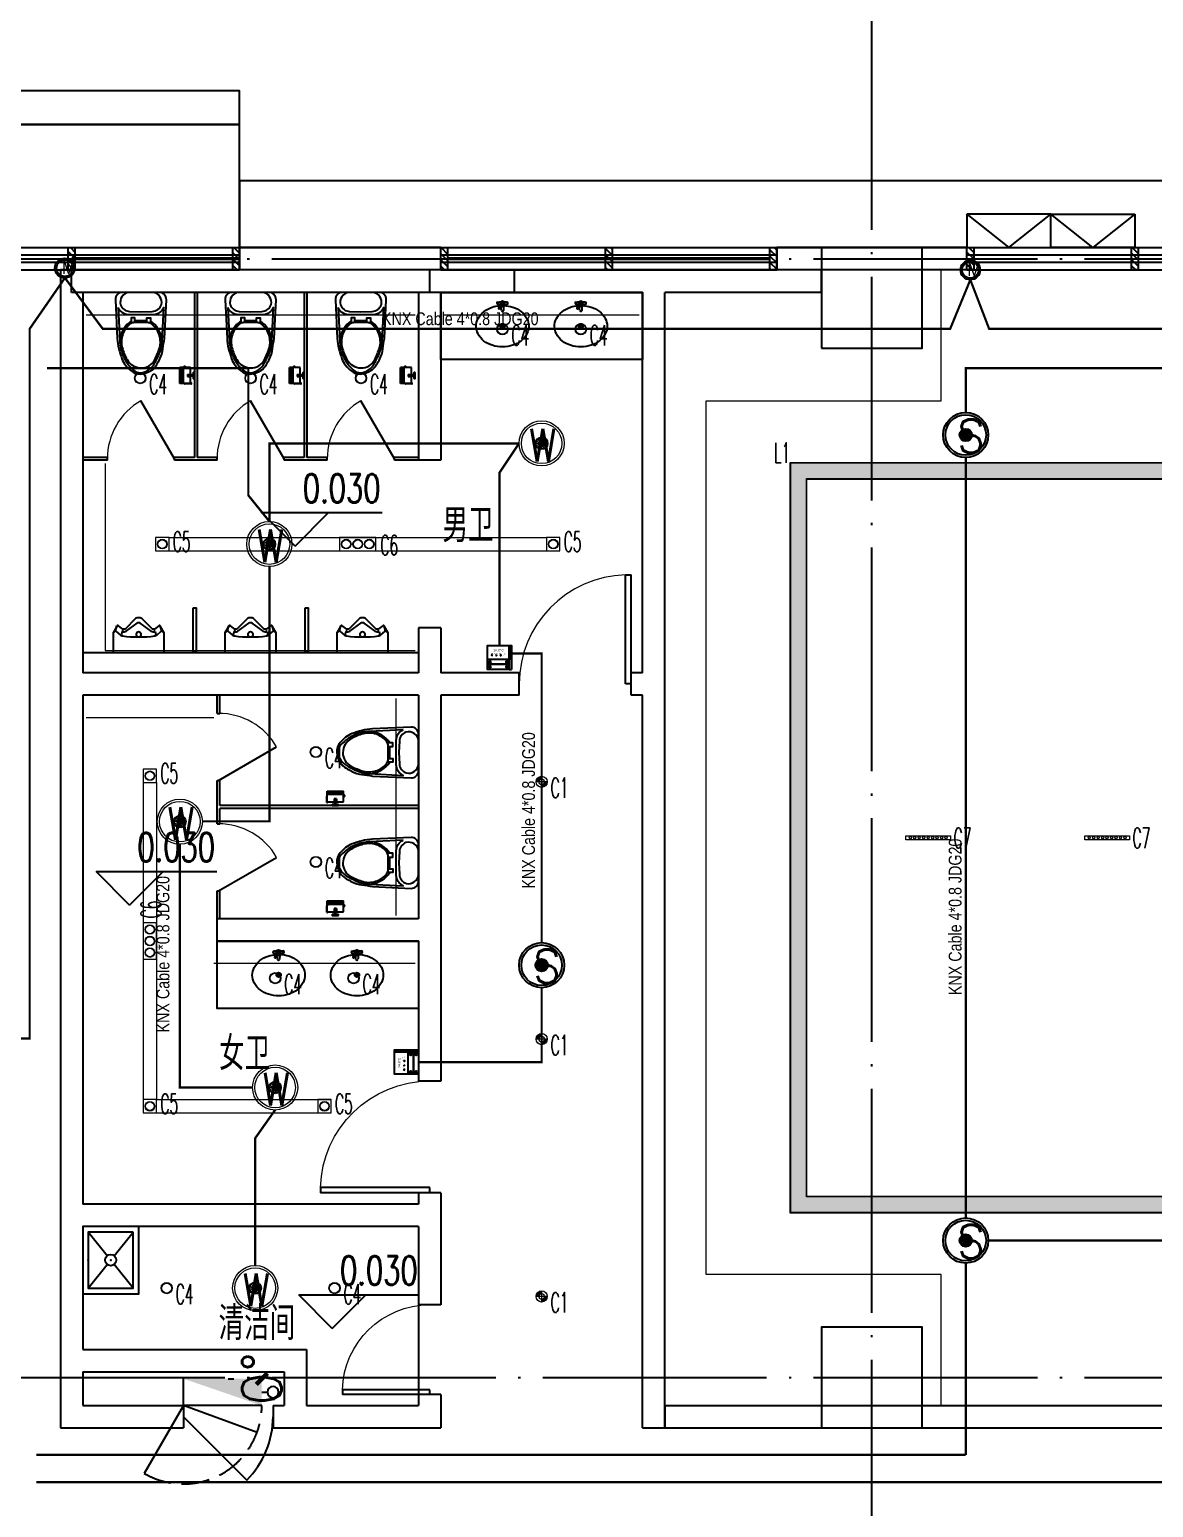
# Model space of a CAD drawing. Extents: x -621157 to 1764546, y -106808 to 741893.
# Drawn here: x 382399 to 392440, y 28839 to 42049 of the extents above; entities that cross this region are included whole.
import ezdxf
from ezdxf.enums import TextEntityAlignment as Align

# ---------------------------------------------------------------- set-up
doc = ezdxf.new("R2010")
doc.units = 0
doc.header["$LTSCALE"] = 1000
doc.header["$MEASUREMENT"] = 0
for name, pattern in [('XREF-A-101-平面图_t3$0$__DASH', [0.35, 0.25, -0.1]), ('XREF-A-101-平面图_t3$0$DASH', [0.35, 0.25, -0.1]), ('XREF-A-101-平面图_t3$0$DOTE', [2.42, 2, -0.2, 0.02, -0.2])]:
    doc.linetypes.add(name, pattern=pattern)
for name, color, linetype in [('0-底图', 7, 'Continuous'), ('abb-light', 7, 'Continuous'), ('KNX line', 3, 'Continuous'), ('L_ELEM', 40, 'Continuous'), ('push-button(abb)', 1, 'Continuous'), ('WIRE-照明', 4, 'Continuous'), ('XREF-A-101-平面图_t3$0$A-COLUMN', 8, 'Continuous'), ('XREF-A-101-平面图_t3$0$A-DIM_ELEV', 8, 'Continuous'), ('XREF-A-101-平面图_t3$0$A-DOTE', 8, 'Continuous'), ('XREF-A-101-平面图_t3$0$A-GROUND', 8, 'Continuous'), ('XREF-A-101-平面图_t3$0$A-LVTRY', 8, 'Continuous'), ('XREF-A-101-平面图_t3$0$A-ROOM-CH', 8, 'Continuous'), ('XREF-A-101-平面图_t3$0$A-WALL', 8, 'Continuous'), ('XREF-A-101-平面图_t3$0$A-WALL-FILL', 8, 'Continuous'), ('XREF-A-101-平面图_t3$0$A-WINDOW', 8, 'Continuous'), ('XREF-A-101-平面图_t3$0$A-开启符号', 8, 'Continuous'), ('XREF-A-101-平面图_t3$0$A-背衬铝板', 8, 'Continuous'), ('XREF-A-101-平面图_t3$0$GROUND', 8, 'Continuous'), ('XREF-A-101-平面图_t3$0$I-FURNITURE', 8, 'Continuous'), ('XREF-A-101-平面图_t3$0$I-SURFACE', 8, 'Continuous'), ('XREF-A-101-平面图_t3$0$I-WALL-GYPSUM', 8, 'Continuous'), ('XREF-A-101-平面图_t3$0$LVTRY', 8, 'Continuous'), ('XREF-A-101-平面图_t3$0$P-EQUIPMENT', 8, 'Continuous'), ('XREF-A-101-平面图_t3$0$wipess', 8, 'Continuous'), ('XREF-A-101-平面图_t3$0$水-尺寸', 8, 'Continuous'), ('控制系统', 6, 'Continuous')]:
    doc.layers.add(name, color=color, linetype=linetype)
doc.layers.add('KNX微波占空', color=4, linetype='Continuous', lineweight=0)
doc.layers.add('LIGHT-INF', color=6, linetype='Continuous', lineweight=0)
doc.styles.add('_TEL_DIM', font='SIMPLEX', dxfattribs={"width": 0.8, "height": 3.5, "bigfont": 'HZTXT'})
doc.styles.add('arch_dim', font='arial.ttf', dxfattribs={"width": 0.8})
doc.styles.add('INF DIM', font='SIMPLEX.SHX', dxfattribs={"width": 0.7, "bigfont": 'hztxt.shx'})
doc.styles.add('SC-25', font='simfang.ttf', dxfattribs={"height": 90})
doc.styles.get("Standard").update_dxf_attribs({"font": 'romans.shx', "bigfont": 'HZDXC.SHX'})
doc.styles.add('XREF-A-101-平面图_t3$0$-HZDXCROMANS', font='ROMANS.shx', dxfattribs={"bigfont": 'HZDXC.shx'})
doc.styles.add('XREF-A-101-平面图_t3$0$A-STANDARD', font='SIMPLEX', dxfattribs={"bigfont": 'GBCBIG'})
doc.linetypes.add('LED', pattern='A,6,-3.5,["LED",Standard,S=2.54,R=0,X=-2.54,Y=-1.27],-4.8', length=14.3)
doc.dimstyles.get("Standard").update_dxf_attribs({"dimscale": 100, "dimtxt": 3.5, "dimasz": 1, "dimexe": 2.5, "dimexo": 3, "dimgap": 1.5, "dimtad": 1, "dimdec": 0, "dimzin": 0, "dimdsep": 46, "dimtxsty": 'Standard', "dimblk": 'ARCHTICK', "dimcen": 0.09, "dimadec": 0, "dimazin": 0, "dimtfac": 1, "dimtdec": 0, "dimtix": 1, "dimtmove": 2, "dimatfit": 3, "dimfxl": 0, "dimtolj": 1, "dimtzin": 0, "dimarcsym": 0})

# ---------------------------------------------------------------- blocks, each defined once
blk = doc.blocks.new('XREF-A-101-平面图_t3$0$轴网')
at = {"layer": 'XREF-A-101-平面图_t3$0$A-DOTE', "linetype": 'XREF-A-101-平面图_t3$0$DOTE'}
for p, q in [((19000, -3300), (19000, 43300)), ((-3300, 40000), (69800, 40000)), ((-3300, 30000), (69800, 30000))]:
    blk.add_line(p, q, dxfattribs=at)
blk = doc.blocks.new('XREF-A-101-平面图_t3$0$G$C869EB286')
at = {"layer": 'XREF-A-101-平面图_t3$0$A-WINDOW'}
h = blk.add_hatch(dxfattribs=at)
h.set_pattern_fill('ANSI31', color=256, scale=25)
h.set_pattern_definition([(45, (-143.957, -89940), (-28.0633, 28.0633), [])])
h.paths.add_polyline_path([(0, 60), (200, 60), (200, 0), (0, 0)])
blk.add_lwpolyline([(0, 60), (200, 60), (200, 0), (0, 0)], close=True, dxfattribs=at)
blk = doc.blocks.new('XREF-A-101-平面图_t3$0$柱网1F')
at = {"layer": 'XREF-A-101-平面图_t3$0$A-COLUMN'}
for points in [[(18550, -800), (19450, -800), (19450, 100), (18550, 100)], [(18550, -10450), (19450, -10450), (19450, -9550), (18550, -9550)]]:
    blk.add_lwpolyline(points, close=True, dxfattribs=at)
blk = doc.blocks.new('XREF-A-101-平面图_t3$0$ROOM')
at = {"layer": 'XREF-A-101-平面图_t3$0$A-ROOM-CH', "style": 'XREF-A-101-平面图_t3$0$-HZDXCROMANS', "width": 0.6}
for tag, p in [('中文房间名称', (0, -1000)), ('英文房间名称', (0, -1500))]:
    blk.add_attdef(tag, text='', height=300, dxfattribs=at).set_placement(p, align=Align.CENTER)
blk = doc.blocks.new('_ArchTick')
at = {"color": 0, "linetype": 'ByBlock', "const_width": 0.4}
blk.add_lwpolyline([(-0.5, -0.5), (0.5, 0.5)], dxfattribs=at)
blk = doc.blocks.new('*D25423')
at = {"layer": 'Defpoints', "color": 0}
blk.add_point((0, 0), dxfattribs=at)
blk.add_point((0, 0), dxfattribs=at)
blk.add_point((0, 0), dxfattribs=at)
blk.add_point((0, 0), dxfattribs=at)
at = {"layer": 'XREF-A-101-平面图_t3$0$水-尺寸', "color": 0, "linetype": 'ByBlock', "lineweight": -2}
blk.add_line((0, 300), (0, 250), dxfattribs=at)
blk.add_line((0, 300), (0, 250), dxfattribs=at)
blk.add_arc((0, 0), 0, 180, 180, dxfattribs=at)
at = {"layer": 'XREF-A-101-平面图_t3$0$水-尺寸', "color": 0, "linetype": 'ByBlock', "lineweight": -2, "xscale": 100, "yscale": 100, "zscale": 100}
for rotation in [90, 90.00000000000001]:
    blk.add_blockref('_ArchTick', (0, 0), dxfattribs=dict(at, rotation=rotation))
at = {"layer": 'XREF-A-101-平面图_t3$0$水-尺寸', "color": 0, "insert": (0, 0), "char_height": 350, "attachment_point": 5}
blk.add_mtext('\\A1;0%%d', dxfattribs=at)
blk = doc.blocks.new('XREF-A-101-平面图_t3$0$URN--02')
blk.add_wipeout([(-457, 0), (0, 0), (0, -178), (-36, -240), (-36, -240), (-36, -241), (-37, -241), (-37, -241), (-37, -241), (-37, -241), (-38, -242), (-38, -242), (-39, -242), (-40, -243), (-41, -243), (-41, -243), (-42, -243), (-43, -243), (-44, -242), (-45, -242), (-45, -242), (-46, -241), (-47, -240), (-48, -239), (-52, -236), (-58, -231), (-64, -226), (-70, -221), (-76, -217), (-79, -214), (-83, -211), (-88, -209), (-84, -211), (-90, -209), (-95, -208), (-100, -208), (-104, -210), (-108, -211), (-112, -214), (-116, -219), (-120, -223), (-181, -285), (-198, -303), (-203, -306), (-211, -309), (-218, -311), (-222, -311), (-235, -311), (-244, -310), (-250, -308), (-257, -304), (-262, -300), (-271, -290), (-282, -279), (-294, -267), (-304, -257), (-314, -246), (-330, -230), (-339, -221), (-345, -215), (-352, -210), (-356, -209), (-361, -208), (-368, -209), (-378, -214), (-395, -228), (-412, -241), (-413, -242), (-415, -243), (-417, -243), (-420, -242), (-421, -240), (-457, -178)]).dxf.layer = 'XREF-A-101-平面图_t3$0$wipess'
at = {"color": 0, "linetype": 'Continuous'}
blk.add_lwpolyline([(-222, -311, 0.202919), (-195, -300), (-113, -216, -0.389432), (-79, -214), (-45, -241, 0.462615), (-36, -240), (0, -178), (0, 0), (-457, 0), (-457, -178), (-421, -240, 0.462594), (-412, -241), (-378, -214, -0.372868), (-345, -215), (-262, -300, 0.202811), (-235, -311)], format="xyb", close=True, dxfattribs=at)
at = {"color": 35}
for points in [[(-457, -178), (-439, -192, 0.359145), (-431, -192)], [(-85, -149, 0.063072), (-372, -149)], [(-237, -140, 5.328794), (-220, -140)], [(-67, -157, 0.147155), (-87, -149)], [(0, -178), (-18, -192, -0.359152), (-26, -192), (-67, -157)]]:
    blk.add_lwpolyline(points, format="xyb", dxfattribs=at)
at = {"color": 39}
for points in [[(-435, -194), (-422, -238)], [(-376, -188), (-383, -165)], [(-341, -193), (-243, -262)], [(-116, -193), (-214, -262)], [(-81, -188), (-74, -165)], [(-22, -194), (-35, -238)]]:
    blk.add_lwpolyline(points, dxfattribs=at)
at = {"color": 35}
blk.add_lwpolyline([(-390, -157), (-431, -192)], dxfattribs=at)
at = {"color": 39}
for points in [[(-370, -149, 0.147155), (-390, -157)], [(-372, -149, 0.460813), (-383, -165)], [(-341, -193, 0.216515), (-377, -186)], [(-376, -188, 0.333711), (-364, -197)], [(-243, -262, 0.319648), (-214, -262)], [(-80, -186, 0.216515), (-116, -193)], [(-93, -197, 0.33371), (-81, -188)], [(-74, -165, 0.460816), (-85, -149)]]:
    blk.add_lwpolyline(points, format="xyb", dxfattribs=at)
blk = doc.blocks.new('XREF-A-101-平面图_t3$0$G$C91BF6FAA(2)')
at = {"layer": 'XREF-A-101-平面图_t3$0$LVTRY'}
for points in [[(-962, 400), (-937, 400), (-937, 0), (-962, 0)], [(38, 400), (63, 400), (63, 0), (38, 0)]]:
    blk.add_lwpolyline(points, close=True, dxfattribs=at)
at = {"layer": 'XREF-A-101-平面图_t3$0$LVTRY', "rotation": 179.9999999999999}
for p in [(-1679, 0), (-679, 0), (321, 0)]:
    blk.add_blockref('XREF-A-101-平面图_t3$0$URN--02', p, dxfattribs=at)
blk = doc.blocks.new('XREF-A-101-平面图_t3$0$SANITARYWARELIB$SYSLIB$00000026')
at = {"color": 0}
for p, q in [((-250, -50, 0), (-39, -219, 0)), ((39, -219, 0), (250, -50, 0)), ((-250, -450, 0), (-39, -281, 0)), ((39, -281, 0), (250, -450, 0))]:
    blk.add_line(p, q, dxfattribs=at)
at = {"color": 0, "elevation": 0}
for points in [[(300, -500), (300, 0), (-300, 0), (-300, -500)], [(250, -450), (250, -50), (-250, -50), (-250, -450)]]:
    blk.add_lwpolyline(points, close=True, dxfattribs=at)
at = {"color": 0}
blk.add_circle((0, -250, 0), 50, dxfattribs=at)
for p in [(0, -50, 0), (0, -250, 0)]:
    blk.add_point(p, dxfattribs=at)
blk = doc.blocks.new('XREF-A-101-平面图_t3$0$$lvtry$00000194')
at = {"color": 0}
for p, q in [((-17, -27), (-17, -17)), ((17, -27), (17, -17))]:
    blk.add_line(p, q, dxfattribs=at)
blk.add_lwpolyline([(14, -39, -0.067374), (92, -53, -0.088152), (166, -93, -0.105269), (218, -155, -0.121685), (235, -224, -0.121685), (218, -292, -0.105269), (166, -355, -0.088152), (92, -394, -0.078966), (0, -409, -0.078966), (-92, -394, -0.088152), (-166, -355, -0.105269), (-218, -292, -0.121685), (-235, -224, -0.121685), (-218, -155, -0.105269), (-166, -93, -0.088152), (-92, -53, -0.059935), (-23, -40, -0.059935)], format="xyb", dxfattribs=at)
for centre, radius in [((0, -27), 16.7), ((0, -221), 20), ((0, -221), 15)]:
    blk.add_circle(centre, radius, dxfattribs=at)
for centre, radius, start, end in [((0, -17), 16.7, 0, 180), ((-40, -17), 10.1, 106.6096, 258.1648), ((-64, 250), 259, 274.7069, 282.3732), ((-75, -197), 173, 71.36, 79.1873), ((-29, -63), 6.77, 155.344, 308.3224), ((-171, 35), 166, 324.8411, 338.1337), ((-171, 35), 170, 324.8411, 331.3523), ((-29, -63), 3.37, 155.344, 308.3224), ((100, -178), 170, 132.3141, 138.8253), ((100, -178), 166, 125.5327, 138.8253), ((-12, -42), 10.6, 201.8924, 261.774), ((-381, -99), 372, 2.3982, 6.7627), ((0, -80), 9.9, 201.7837, 338.2163), ((64, 250), 259, 257.6268, 265.2931), ((381, -99), 372, 170.1008, 177.6018), ((75, -197), 173, 100.8127, 110.4191), ((40, -17), 10.1, 281.8352, 73.3904)]:
    blk.add_arc(centre, radius, start, end, dxfattribs=at)
for p in [(0, -27), (0, -221)]:
    blk.add_point(p, dxfattribs=at)
blk = doc.blocks.new('XREF-A-101-平面图_t3$0$马桶A')
blk.add_wipeout([(227, 298), (227, 304), (226, 310), (225, 316), (223, 322), (221, 328), (219, 333), (215, 338), (212, 343), (207, 347), (203, 351), (198, 355), (193, 358), (187, 361), (181, 363), (175, 364), (169, 365), (163, 365), (-163, 365), (-169, 365), (-175, 364), (-181, 363), (-187, 361), (-193, 358), (-198, 355), (-203, 351), (-207, 347), (-212, 343), (-215, 338), (-219, 333), (-221, 328), (-224, 322), (-225, 316), (-226, 310), (-227, 304), (-227, 298), (-211, -47), (-208, -78), (-203, -108), (-197, -139), (-170, -228), (-164, -243), (-156, -259), (-148, -273), (-137, -287), (-115, -312), (-90, -335), (-82, -342), (-73, -348), (-63, -353), (-53, -357), (-43, -361), (-32, -363), (-22, -365), (-11, -365), (0, -365), (16, -363), (31, -360), (47, -356), (62, -350), (76, -343), (90, -335), (102, -327), (114, -317), (124, -306), (133, -294), (141, -281), (169, -230), (179, -209), (187, -186), (193, -163), (196, -140), (211, -47)]).dxf.layer = 'XREF-A-101-平面图_t3$0$wipess'
at = {"color": 35, "linetype": 'ByBlock'}
blk.add_line((53, 109), (-53, 109), dxfattribs=at)
at = {"color": 0, "linetype": 'Continuous'}
blk.add_lwpolyline([(227, 298, 0.431726), (163, 365), (-163, 365, 0.431435), (-227, 298), (-211, -47, 0.05293), (-197, -139, 0.015625), (-170, -228, 0.092508), (-137, -287, 0.041886), (-90, -335, 0.199313), (0, -365, 0.124065), (90, -335, 0.122705), (141, -281, 0.00916), (169, -230, 0.093585), (196, -140, -0.024039), (211, -47)], format="xyb", close=True, dxfattribs=at)
at = {"color": 35}
for points in [[(-101, 194), (0, 190), (101, 194, 0.31346), (183, 257, 0.214355), (170, 326, 0.233297), (103, 365), (-107, 365, 0.214741), (-170, 326, 0.214469), (-182, 253, 0.149897), (-150, 211, 0.149897), (-101, 194)], [(-204, 229), (-189, -72, 0.039846), (-181, -133, 0.096207), (-126, -263, 0.060028), (-69, -329, 0.204422), (0, -353, 0.133941), (69, -329, 0.129163), (125, -263, -0.000598), (157, -200, 0.056687), (181, -133, 0.051135), (189, -72), (204, 229, -0.272391), (111, 165), (-111, 165, -0.270676), (-204, 229)], [(107, 73, 0.09365), (83, 89, 0.098915), (54, 95), (-55, 95, 0.096282), (-83, 89, 0.096282), (-108, 73, 0.05557), (-140, 34, 0.05557), (-163, -11, 0.092989), (-174, -76, 0.063501), (-167, -129, 0.057856), (-124, -235, 0.268831), (0, -311, 0.294074), (124, -235, 0.034416), (167, -129, 0.087024), (174, -76, 0.134611), (140, 34, 0.061058), (107, 73)]]:
    blk.add_lwpolyline(points, format="xyb", close=True, dxfattribs=at)
at = {"color": 35, "linetype": 'ByBlock'}
for points in [[(-53, 95), (-53, 136), (-87, 136), (-87, 88)], [(53, 95), (53, 136), (86, 136), (86, 88)]]:
    blk.add_lwpolyline(points, dxfattribs=at)
for centre, start, end in [((52, -92), 124.5259, 171.7782), ((-52, -92), 8.2064, 55.4741)]:
    blk.add_arc(centre, 244, start, end, dxfattribs=at)
blk = doc.blocks.new('XREF-A-101-平面图_t3$0$A-VEGA-2-LAY-1-01（B栋办公楼）$0$$TCHSYS$APDOOR2D')
blk.add_line((0.5, 0), (0, 0.866))
at = {"lineweight": 13}
blk.add_arc((0.5, 0), 1, 120, 180, dxfattribs=at)
blk = doc.blocks.new('XREF-A-101-平面图_t3$0$A$C12754C8C')
at = {"layer": 'XREF-A-101-平面图_t3$0$I-FURNITURE'}
for p, q in [((0, 39), (0, 44)), ((10, 49), (5, 49)), ((6, 39), (6, 40)), ((9, 43), (10, 43)), ((10, 96), (10, 0)), ((72, 96), (10, 96)), ((72, 68), (72, 96)), ((72, 93), (77, 93)), ((72, 87), (77, 87)), ((72, 68), (92, 68)), ((77, 120), (77, 80)), ((77, 80), (87, 80)), ((87, 120), (87, 80)), ((87, 93), (92, 93)), ((87, 87), (92, 87)), ((92, 68), (92, 96)), ((155, 96), (92, 96)), ((151, 101), (151, 96)), ((155, 96), (155, 0)), ((157, 101), (157, 44)), ((155, 0), (10, 0))]:
    blk.add_line(p, q, dxfattribs=at)
at = {"layer": 'XREF-A-101-平面图_t3$0$I-FURNITURE', "color": 8}
for p, q in [((10, 30), (155, 30)), ((10, 21), (155, 21)), ((10, 14), (155, 14)), ((10, 8), (155, 8)), ((10, 4), (155, 4)), ((110, 122), (55, 122))]:
    blk.add_line(p, q, dxfattribs=at)
at = {"layer": 'XREF-A-101-平面图_t3$0$I-FURNITURE'}
blk.add_lwpolyline([(55, 130), (55, 122, 0.414214), (57, 120), (108, 120, 0.414214), (110, 122), (110, 130)], format="xyb", close=True, dxfattribs=at)
for centre, radius, start, end in [((5, 44), 5, 90, 180), ((3, 39), 3, 180, 0), ((9, 40), 3, 90, 180), ((154, 101), 3, 0, 180), ((154, 44), 3, 286.1013, 360)]:
    blk.add_arc(centre, radius, start, end, dxfattribs=at)
blk = doc.blocks.new('XREF-A-101-平面图_t3$0$G$C392A9A82')
at = {"layer": 'XREF-A-101-平面图_t3$0$LVTRY'}
for p, q in [((13048, -400), (13048, -1875)), ((13073, -400), (13073, -1875)), ((14028, -400), (14028, -1875)), ((14053, -400), (14053, -1875)), ((12270, -1875), (12050, -1875)), ((12270, -1900), (12050, -1900)), ((13048, -1875), (12870, -1875)), ((13050, -1900), (12870, -1900)), ((13250, -1900), (13050, -1900)), ((13250, -1875), (13073, -1875)), ((14028, -1875), (13850, -1875)), ((14050, -1900), (13850, -1900)), ((14235, -1900), (14050, -1900)), ((14235, -1875), (14053, -1875)), ((15050, -1875), (14835, -1875)), ((15050, -1900), (14835, -1900)), ((13250, -4163), (13250, -4000)), ((13275, -4163), (13275, -4000)), ((13250, -5013), (13250, -4763)), ((13275, -4988), (13275, -4763)), ((13250, -5150), (13250, -5000)), ((15050, -4988), (13275, -4988)), ((15050, -5013), (13275, -5013)), ((13275, -5150), (13275, -5013)), ((13250, -6000), (13250, -5750)), ((13275, -6000), (13275, -5750))]:
    blk.add_line(p, q, dxfattribs=at)
for points in [[(15250, -400), (17050, -400), (17050, -1000), (15250, -1000)], [(13250, -6200), (15050, -6200), (15050, -6800), (13250, -6800)]]:
    blk.add_lwpolyline(points, close=True, dxfattribs=at)
for points in [[(12270, -1900), (12270, -1875)], [(12870, -1900), (12870, -1875)], [(13250, -1900), (13250, -1875)], [(13850, -1900), (13850, -1875)], [(14235, -1900), (14235, -1875)], [(14835, -1900), (14835, -1875)], [(13250, -4163), (13275, -4163)], [(13250, -4763), (13275, -4763)], [(13250, -5150), (13275, -5150)], [(13250, -5750), (13275, -5750)]]:
    blk.add_lwpolyline(points, dxfattribs=at)
blk.add_blockref('XREF-A-101-平面图_t3$0$G$C91BF6FAA(2)', (14000, -3620))
at = {"layer": 'XREF-A-101-平面图_t3$0$A-LVTRY', "rotation": 89.99999999999999}
blk.add_blockref('XREF-A-101-平面图_t3$0$SANITARYWARELIB$SYSLIB$00000026', (12050, -9050, 0), dxfattribs=at)
at = {"layer": 'XREF-A-101-平面图_t3$0$LVTRY'}
for p in [(12570, -765), (13550, -765), (14535, -765)]:
    blk.add_blockref('XREF-A-101-平面图_t3$0$马桶A', p, dxfattribs=at)
for name, p, rotation in [('XREF-A-101-平面图_t3$0$$lvtry$00000194', (15799, -479), 0.3060095053980393), ('XREF-A-101-平面图_t3$0$$lvtry$00000194', (16499, -479), 0.3060095053980648), ('XREF-A-101-平面图_t3$0$马桶A', (14685, -4513), 269.9999999999998), ('XREF-A-101-平面图_t3$0$马桶A', (14685, -5500), 269.9999999999998), ('XREF-A-101-平面图_t3$0$$lvtry$00000194', (13799, -6279), 0.3060095053979885), ('XREF-A-101-平面图_t3$0$$lvtry$00000194', (14499, -6279), 0.3060095053980139)]:
    blk.add_blockref(name, p, dxfattribs=dict(at, rotation=rotation))
at = {"layer": 'XREF-A-101-平面图_t3$0$LVTRY', "extrusion": (0, 0, -1), "xscale": -1, "zscale": -1}
for p, rotation in [((-12918, -1061), 89.99999999999977), ((-13898, -1061), 89.99999999999977), ((-14890, -1061), 89.99999999999977), ((-14389, -4858), 180), ((-14389, -5840), 180)]:
    blk.add_blockref('XREF-A-101-平面图_t3$0$A$C12754C8C', p, dxfattribs=dict(at, rotation=rotation))
at = {"layer": 'XREF-A-101-平面图_t3$0$LVTRY', "xscale": -600, "yscale": -600, "zscale": 25}
for p, rotation in [((12570, -1888), 179.9999999994639), ((13550, -1888), 179.9999999994639), ((14535, -1888), 179.9999999994639), ((13263, -4463), 89.99999999946354), ((13263, -5450), 89.99999999946354)]:
    blk.add_blockref('XREF-A-101-平面图_t3$0$A-VEGA-2-LAY-1-01（B栋办公楼）$0$$TCHSYS$APDOOR2D', p, dxfattribs=dict(at, rotation=rotation))
at = {"layer": 'XREF-A-101-平面图_t3$0$I-SURFACE'}
blk.add_line((12050, -3620), (15050, -3620), dxfattribs=at)
blk = doc.blocks.new('XREF-A-101-平面图_t3$0$WINDOW2DLIB$SYSLIB$00000001')
at = {"color": 0}
for points in [[(-0.5, 0.5), (-0.5, -0.5)], [(-0.5, 0.5), (0.5, 0.5)], [(0.5, -0.5), (0.5, 0.5)], [(0.5, 0.1667), (-0.5, 0.1667)], [(0.5, -0.1667), (-0.5, -0.1667)], [(-0.5, -0.5), (0.5, -0.5)]]:
    blk.add_lwpolyline(points, dxfattribs=at)
blk = doc.blocks.new('XREF-A-101-平面图_t3$0$DOOR2DLIB$SYSLIB$00000101')
at = {"color": 0}
blk.add_line((0.5, 0), (-0.207, 0.707), dxfattribs=at)
blk.add_arc((0.5, 0), 1, 135, 180, dxfattribs=at)
blk = doc.blocks.new('XREF-A-101-平面图_t3$0$DOOR2DLIB$SYSLIB$00000107')
at = {"color": 0}
for p, q in [((0.45, 0.975), (0.5, 0.975)), ((0.45, 0), (0.45, 0.975)), ((0.5, 0), (0.5, 0.975)), ((0.5, 0), (0.45, 0))]:
    blk.add_line(p, q, dxfattribs=at)
at = {"color": 0, "lineweight": 13}
blk.add_arc((0.475, 0), 0.975, 91.4693, 180, dxfattribs=at)
blk = doc.blocks.new('Infinity0113180299')
at = {"layer": 'LIGHT-INF'}
h = blk.add_hatch(dxfattribs=at)
h.set_pattern_fill('ANSI33', color=8, scale=10)
h.set_pattern_definition([(45, (-18570, -39080), (-44.90128, 44.90128), []), (45, (-18525.1, -39080), (-44.90128, 44.90128), [31.75, -15.875])])
h.paths.add_polyline_path([(145, -145), (8715, -145), (8715, -6565), (145, -6565)], flags=16)
h.paths.add_polyline_path([(5, -5), (8855, -5), (8855, -6705), (5, -6705)])
for points in [[(0, 0), (8860, 0), (8860, -6710), (0, -6710)], [(150, -150), (8710, -150), (8710, -6560), (150, -6560)]]:
    blk.add_lwpolyline(points, close=True, dxfattribs=at)
at = {"layer": 'LIGHT-INF', "color": 8}
for points in [[(5, -5), (8855, -5), (8855, -6705), (5, -6705)], [(145, -145), (8715, -145), (8715, -6565), (145, -6565)]]:
    blk.add_lwpolyline(points, close=True, dxfattribs=at)
at = {"layer": 'LIGHT-INF', "style": 'INF DIM', "width": 0.5}
blk.add_text('L1', height=180, dxfattribs=at).set_placement((-142, -5))
blk = doc.blocks.new('Infinity0113184340')
blk.add_lwpolyline([(-200, -17), (-200, 18), (200, 18), (200, -17)], close=True)
for centre in [(-160, 0), (-120, 0), (-80, 0), (-40, 0), (0, 0), (40, 0), (80, 0), (120, 0), (160, 0)]:
    blk.add_circle(centre, 10)
at = {"style": 'INF DIM', "width": 0.5}
blk.add_text('C7', height=180, dxfattribs=at).set_placement((228, -92))
blk = doc.blocks.new('Infinity011318499921231')
blk.add_circle((0, 0), 50)
at = {"color": 8}
blk.add_circle((0, 0), 45, dxfattribs=at)
at = {"style": 'INF DIM', "width": 0.5}
blk.add_text('C4', height=180, dxfattribs=at).set_placement((81, -144))
blk = doc.blocks.new('Infinity0113191599')
blk.add_lwpolyline([(0, 0), (120, 0), (120, 326), (0, 326)], close=True)
for centre in [(60, 266), (60, 163), (60, 60)]:
    blk.add_circle(centre, 42.9)
at = {"color": 8}
for centre in [(60, 266), (60, 163), (60, 60)]:
    blk.add_circle(centre, 38.6, dxfattribs=at)
at = {"style": 'INF DIM', "width": 0.5}
blk.add_text('C6', height=180, rotation=90, dxfattribs=at).set_placement((160, 366))
blk = doc.blocks.new('A$Cffee1762')
h = blk.add_hatch(color=8)
h.dxf.hatch_style = 1
h.paths.add_polyline_path([(-50, 0), (-24, 0, -0.414214), (0, 24), (0, 50, 0.414214)])
h.paths.add_polyline_path([(0, -24), (0, -50, 0.414214), (50, 0), (24, 0, -0.414214)])
at = {"color": 8}
for points in [[(50, 0), (-50, 0)], [(0, 50), (0, -50)]]:
    blk.add_lwpolyline(points, dxfattribs=at)
blk.add_circle((0, 0), 50)
blk.add_circle((0, 0), 24.5, dxfattribs=at)
at = {"style": 'INF DIM', "width": 0.5}
blk.add_text('C1', height=180, dxfattribs=at).set_placement((81, -144))
blk = doc.blocks.new('Infinity0113191599123')
blk.add_lwpolyline([(0, 0), (120, 0), (120, 120), (0, 120)], close=True)
blk.add_circle((60, 60), 42.9)
at = {"color": 8}
blk.add_circle((60, 60), 38.6, dxfattribs=at)
at = {"style": 'INF DIM', "width": 0.5}
blk.add_text('C5', height=180, dxfattribs=at).set_placement((154, -8))
blk = doc.blocks.new('G$C6C03BD24')
at = {"layer": 'LIGHT-INF', "color": 6, "linetype": 'LED', "ltscale": 0.05}
for p, q in [((11980, -500), (14920, -500)), ((15180, -500), (16920, -500)), ((14750, -5870), (14750, -3930))]:
    blk.add_line(p, q, dxfattribs=at)
at = {"layer": 'LIGHT-INF', "color": 6}
for p, q in [((12721, -2490), (16094, -2490)), ((12721, -2610), (16094, -2610)), ((12490, -4681), (12490, -7515)), ((12610, -4681), (12610, -7515)), ((12610, -7515), (14170, -7515)), ((12610, -7635), (14170, -7635))]:
    blk.add_line(p, q, dxfattribs=at)
at = {"layer": 'LIGHT-INF', "color": 6, "linetype": 'LED', "ltscale": 0.05}
for points in [[(19620, -10250), (19620, -9080), (17520, -9080), (17520, -1270), (19620, -1270), (19620, -100)], [(12150, -1830), (12150, -3500), (14920, -3500)], [(14920, -6300), (13120, -6300)]]:
    blk.add_lwpolyline(points, dxfattribs=at)
at = {"layer": 'LIGHT-INF', "color": 6, "linetype": 'LED', "ltscale": 0.1}
blk.add_lwpolyline([(11980, -4100), (13120, -4100)], dxfattribs=at)
at = {"layer": 'LIGHT-INF', "color": 6}
for name, p in [('Infinity011318499921231', (15700, -630)), ('Infinity011318499921231', (16400, -630)), ('Infinity011318499921231', (12464, -1067)), ('Infinity011318499921231', (13450, -1067)), ('Infinity011318499921231', (14436, -1067)), ('Infinity0113180299', (18270, -1820)), ('Infinity0113191599123', (12601, -2610)), ('Infinity0113191599123', (16094, -2610)), ('Infinity011318499921231', (14033, -4409)), ('Infinity0113191599123', (12490, -4681)), ('A$Cffee1762', (16050, -4675)), ('Infinity0113184340', (19503, -5175)), ('Infinity0113184340', (21102, -5175)), ('Infinity011318499921231', (14033, -5391)), ('Infinity0113191599', (12490, -6261)), ('Infinity011318499921231', (13670, -6430)), ('Infinity011318499921231', (14370, -6430)), ('A$Cffee1762', (16050, -6975)), ('Infinity0113191599123', (12490, -7635)), ('Infinity0113191599123', (14050, -7635)), ('Infinity011318499921231', (12700, -9200)), ('Infinity011318499921231', (14200, -9200)), ('A$Cffee1762', (16050, -9275))]:
    blk.add_blockref(name, p, dxfattribs=at)
at = {"layer": 'LIGHT-INF', "color": 6, "rotation": 270}
blk.add_blockref('Infinity0113191599', (14244, -2490), dxfattribs=at)
blk = doc.blocks.new('804')
at = {"layer": '控制系统'}
for p, q in [((27.2, 0), (-27.2, 0)), ((25.1, 10.4), (-25.1, -10.4)), ((-25.1, 10.4), (25.1, -10.4)), ((-19.2, 19.2), (19.2, -19.2)), ((19.2, 19.2), (-19.2, -19.2)), ((-10.4, 25.1), (10.4, -25.1)), ((10.4, 25.1), (-10.4, -25.1)), ((0, 27.2), (0, -27.2))]:
    blk.add_line(p, q, dxfattribs=at)
for radius in [112.4, 100.9, 31, 27.2]:
    blk.add_circle((0, 0), radius, dxfattribs=at)
at = {"color": 7, "style": '_TEL_DIM', "width": 0.8}
blk.add_text('s', height=250, dxfattribs=at).set_placement((-46.3, -88.8))
blk = doc.blocks.new('KNX微波占空')
at = {"layer": 'KNX微波占空'}
for p, q in [((11042.8, 35208), (10993.9, 35208)), ((11040.9, 35217.3), (10995.8, 35198.6)), ((10995.8, 35217.3), (11040.9, 35198.6)), ((11001.1, 35225.3), (11035.6, 35190.7)), ((11035.6, 35225.3), (11001.1, 35190.7)), ((11009, 35230.6), (11027.7, 35185.4)), ((11027.7, 35230.6), (11009, 35185.4)), ((11018.4, 35232.4), (11018.4, 35183.6))]:
    blk.add_line(p, q, dxfattribs=at)
for radius in [100.8, 90.6, 27.8, 24.4]:
    blk.add_circle((11018.4, 35208), radius, dxfattribs=at)
at = {"layer": 'KNX微波占空', "style": '_TEL_DIM', "width": 0.8}
blk.add_text('W', height=145.9, dxfattribs=at).set_placement((10963.4, 35126.9))
blk = doc.blocks.new('A$C5C940A98')
at = {"layer": 'abb-light'}
h = blk.add_hatch(dxfattribs=at)
h.set_pattern_fill('AR-SAND', color=0, style=0)
h.set_pattern_definition([(37.5, (-341033.5876, -432534.711), (-0.062993358, 1.926823769), [0, -1.52, 0, -1.7, 0, -1.625]), (7.5, (-341033.5876, -432534.711), (1.769776705, 2.822146065), [0, -0.82, 0, -1.37, 0, -0.525]), (327.5, (-341034.8176, -432534.711), (3.114141862, 0.0056590535), [0, -0.5, 0, -1.8, 0, -2.35]), (317.5, (-341034.8176, -432534.711), (3.006126605, 0.877675565), [0, -0.25, 0, -1.18, 0, -1.35])])
h.paths.add_polyline_path([(0.4, 2), (0.4, 2.4), (0.8, 2.4), (0.8, 2), (1.2, 2), (1.2, 1), (1, 1), (1, 0), (0.7, 0), (0.7, 1), (0.5, 1), (0.5, 0), (0.2, 0), (0.2, 1), (0, 1), (0, 2)])
at = {"layer": 'abb-light', "color": 0}
for p, q in [((0.4, 2), (0, 2)), ((0, 2), (0, 1)), ((0, 1), (0.2, 1)), ((0.2, 1), (0.2, 0)), ((0.2, 0), (0.5, 0)), ((0.4, 2), (0.4, 2.4)), ((0.4, 2.4), (0.8, 2.4)), ((0.5, 1), (0.5, 0)), ((0.5, 1), (0.7, 1)), ((0.7, 1), (0.7, 0)), ((0.7, 0), (1, 0)), ((0.8, 2.4), (0.8, 2)), ((0.8, 2), (1.2, 2)), ((1.2, 1), (1, 1)), ((1, 1), (1, 0)), ((1.2, 2), (1.2, 1))]:
    blk.add_line(p, q, dxfattribs=at)
blk = doc.blocks.new('17')
at = {"layer": 'push-button(abb)'}
h = blk.add_hatch(dxfattribs=at)
h.set_pattern_fill('AR-SAND', color=0, scale=0.156714, style=0)
h.set_pattern_definition([(37.5, (-5343464.5088, -6777426.59262), (-0.009871945873, 0.3019604054384), [0, -0.238205394623, 0, -0.2664139281965, 0, -0.254660372541]), (7.5, (-5343464.5088, -6777426.59262), (0.277348920048, 0.442270011284), [0, -0.128505541836, 0, -0.214698283311, 0, -0.08227488959]), (327.5, (-5343464.70156, -6777426.59262), (0.488029862559, 0.000886853343), [0, -0.078357037705, 0, -0.2820853357375, 0, -0.368278077213]), (317.5, (-5343464.70156, -6777426.59262), (0.4711023514, 0.137544114668), [0, -0.0391785188524, 0, -0.1849226089835, 0, -0.211564001803])])
edge = h.paths.add_edge_path()
edge.add_line((952, 1036), (952, 1043))
edge = h.paths.add_edge_path()
edge.add_line((952, 1043), (958, 1043))
edge = h.paths.add_edge_path()
edge.add_line((958, 1043), (958, 1036))
edge = h.paths.add_edge_path()
edge.add_line((958, 1036), (964, 1036))
edge = h.paths.add_edge_path()
edge.add_line((964, 1036), (964, 1021))
edge = h.paths.add_edge_path()
edge.add_line((964, 1021), (961, 1021))
edge = h.paths.add_edge_path()
edge.add_line((961, 1021), (961, 1005))
edge = h.paths.add_edge_path()
edge.add_line((952, 1036), (946, 1036))
edge = h.paths.add_edge_path()
edge.add_line((946, 1036), (946, 1021))
edge = h.paths.add_edge_path()
edge.add_line((946, 1021), (949, 1021))
edge = h.paths.add_edge_path()
edge.add_line((949, 1021), (949, 1005))
edge = h.paths.add_edge_path()
edge.add_line((949, 1005), (953, 1005))
edge = h.paths.add_edge_path()
edge.add_line((957, 1005), (961, 1005))
edge = h.paths.add_edge_path()
edge.add_line((953, 1021), (953, 1005))
edge = h.paths.add_edge_path()
edge.add_line((957, 1021), (957, 1005))
edge = h.paths.add_edge_path()
edge.add_line((953, 1021), (957, 1021))
at = {"color": 0}
for p, q in [((1625, 1603), (1659, 1639)), ((1628, 1378), (1662, 1342)), ((1659, 1639), (1693, 1603)), ((1662, 1342), (1696, 1378))]:
    blk.add_line(p, q, dxfattribs=at)
blk.add_line((1581, 0), (1750, 0))
for points in [[(0, 0), (0, 1730), (1750, 1730), (1750, 0)], [(1581, 0), (1581, 1730), (1750, 1730), (1750, 0)], [(1693, 1603), (1625, 1603)], [(1628, 1378), (1696, 1378)]]:
    blk.add_lwpolyline(points, dxfattribs=at)
for points in [[(1581, 1730), (1750, 1730), (1750, 1482), (1581, 1482)], [(1581, 1482), (1750, 1482), (1750, 1237), (1581, 1237)], [(1581, 1237), (1750, 1237), (1750, 988), (1581, 988)], [(0, 748), (1581, 748), (1581, 366), (0, 366)], [(0, 366), (1581, 366), (1581, 0), (0, 0)], [(1581, 988), (1750, 988), (1750, 748), (1581, 748)], [(1631, 887), (1697, 887), (1697, 880), (1631, 880)], [(1631, 868), (1697, 868), (1697, 861), (1631, 861)], [(1631, 846), (1697, 846), (1697, 839), (1631, 839)]]:
    blk.add_lwpolyline(points, close=True, dxfattribs=at)
for centre in [(169, 557), (169, 175), (1412, 557), (1412, 175)]:
    blk.add_circle(centre, 68, dxfattribs=at)
for centre, radius, start, end in [((358, 1033), 39.8, 81.07263, 170.70804), ((325, 1079), 39.8, 261.07263, 350.71152), ((1626, 1111), 39.8, 25.42439, 115.78757), ((1645, 1164), 40, 205.55465, 295.39802), ((1688, 1098), 39.6, 131.50296, 226.45611), ((1634, 1099), 39.8, 311.77933, 46.03585), ((1668, 1167), 39.8, 261.07263, 350.71152), ((1701, 1122), 39.8, 81.07263, 170.70804), ((283, 1022), 39.8, 25.42439, 115.78757), ((302, 1075), 40, 205.55465, 295.39802), ((345, 1010), 39.6, 131.50296, 226.45611), ((292, 1011), 39.8, 311.77933, 46.03585)]:
    blk.add_arc(centre, radius, start, end, dxfattribs=at)
at = {"layer": 'push-button(abb)', "color": 0}
for p, q in [((610, 998), (653, 998)), ((954, 1062), (917, 1025)), ((917, 1025), (930, 1025)), ((917, 1025), (930, 1025)), ((930, 1025), (930, 999)), ((930, 999), (978, 999)), ((954, 1062), (958, 1058)), ((958, 1058), (958, 1062)), ((958, 1062), (969, 1062)), ((969, 1062), (969, 1047)), ((969, 1047), (991, 1025)), ((978, 1025), (991, 1025)), ((991, 1025), (978, 1025)), ((978, 1025), (978, 999))]:
    blk.add_line(p, q, dxfattribs=at)
at = {"layer": 'push-button(abb)', "color": 0, "start_tangent": (-0.629293, -0.926018), "end_tangent": (-0.9514338, -0.4057497)}
for points in [[(612, 1065), (605, 1050), (612, 1038), (625, 1017), (622, 1006), (615, 1002)], [(626, 1065), (619, 1050), (626, 1038), (639, 1017), (636, 1006), (629, 1002)], [(641, 1065), (634, 1050), (641, 1038), (654, 1017), (651, 1006), (644, 1002)]]:
    blk.add_spline(points, degree=3, dxfattribs=at)
at = {"layer": 'push-button(abb)', "color": 0, "xscale": 15.67140754127548, "yscale": 15.67140754127548, "zscale": 15.67140754127548}
blk.add_blockref('A$C5C940A98', (946, 1005), dxfattribs=at)
at = {"layer": 'push-button(abb)', "color": 0, "attachment_point": 5, "style": 'SC-25'}
for s, insert, char_height, width in [('{\\fArial|b0|i0|c0|p34;FAN}', (338, 1130), 42.31, 465.44), ('{\\fArial|b0|i0|c0|p34;24.8\\fArial|b0|i0|c134|p34;%%D\\fArial|b0|i0|c0|p34;C}', (807, 1387), 169.77, 933.75), ('{\\fArial|b0|i0|c0|p34;OP.STATE}', (618, 1130), 42.31, 465.44), ('{\\fArial|b0|i0|c0|p34;MODE}', (951, 1130), 42.31, 465.44), ('{\\fArial|b0|i0|c0|p34;PM2.5}', (1226, 1134), 42.31, 465.44), ('{\\fArial|b0|i0|c0|p34;24.8\\fArial|b0|i0|c134|p34;%%D\\fArial|b0|i0|c0|p34;C}', (1227, 1035), 34.48, 189.62)]:
    blk.add_mtext(s, dxfattribs=dict(at, insert=insert, char_height=char_height, width=width))
blk = doc.blocks.new('卷帘电机')
at = {"color": 6, "ltscale": 5}
for radius in [88, 74.1]:
    blk.add_circle((901702, 49224), radius, dxfattribs=at)
at = {"color": 6, "ltscale": 5, "insert": (901671, 49298), "char_height": 125, "width": 125, "attachment_point": 1}
blk.add_mtext('M', dxfattribs=at)
blk = doc.blocks.new('G$C51B1E2D8')
at = {"layer": 'KNX line', "color": 6, "ltscale": 73.427512, "const_width": 20}
for points in [[(11891, -271), (11576, -726), (11576, -7070), (10952, -7070)], [(11891, -271), (12229, -726), (19800, -726), (19980, -288), (20148, -726), (24639, -726), (24780, -288), (24975, -726), (29198, -726), (29450, -300), (29621, -726), (34126, -726), (34250, -288)]]:
    blk.add_lwpolyline(points, dxfattribs=at)
at = {"layer": 'KNX line', "ltscale": 73.427512, "const_width": 20}
for points in [[(11730, -1078), (13530, -1078), (13530, -2215), (13718, -2448)], [(19939, -1473), (19939, -1078), (22415, -1078)], [(13718, -2448), (13718, -1750), (15948, -1750)], [(15774, -3556), (15774, -2011), (15948, -1750)], [(19939, -8673), (19939, -1877)], [(13119, -5128), (13718, -5128), (13718, -2852)], [(16150, -6212), (16150, -3628), (15882, -3628)], [(13567, -7507), (12917, -7507), (12917, -5333)], [(15050, -7281), (16150, -7281), (16150, -6615)], [(13591, -9098), (13591, -7960), (13769, -7708)], [(20141, -8875), (26824, -8875)], [(19939, -10791), (19939, -9077)], [(11636, -10791), (19939, -10791)]]:
    blk.add_lwpolyline(points, dxfattribs=at)
at = {"layer": 'KNX line', "color": 2, "ltscale": 73.427512, "const_width": 20}
blk.add_lwpolyline([(11635, -11034), (51356, -11034), (51356, -10350)], dxfattribs=at)
for p in [(-889812, -49407), (-881722, -49424)]:
    blk.add_blockref('卷帘电机', p)
at = {"xscale": 0.12355981350834, "yscale": 0.12355981350834, "zscale": 0.12355981350834}
blk.add_blockref('17', (15666, -3770), dxfattribs=at)
at = {"xscale": 0.12355981350834, "yscale": 0.12355981350834, "zscale": 0.12355981350834, "rotation": 90}
blk.add_blockref('17', (15050, -7387), dxfattribs=at)
at = {"layer": 'KNX微波占空', "xscale": 2, "yscale": 2, "zscale": 2}
for p in [(-5887, -72166), (-8319, -73066), (-9119, -75547), (-8268, -77923), (-8446, -79716)]:
    blk.add_blockref('KNX微波占空', p, dxfattribs=at)
at = {"layer": 'L_ELEM', "xscale": 1.795252225519288, "yscale": 1.795252225519288, "zscale": 1.795252225519288}
for p in [(19939, -1675), (16150, -6414), (19939, -8875)]:
    blk.add_blockref('804', p, dxfattribs=at)
at = {"layer": 'KNX line', "color": 6, "insert": (14724, -579), "char_height": 114.29, "width": 1395.51, "attachment_point": 1, "style": 'arch_dim'}
blk.add_mtext('KNX Cable 4*0.8 JDG20', dxfattribs=at)
at = {"layer": 'KNX line', "char_height": 114.29, "width": 1395.51, "attachment_point": 1, "rotation": 90, "style": 'arch_dim'}
for insert in [(15976, -5730, -1), (19787, -6681, -1), (12710, -7015, -1)]:
    blk.add_mtext('KNX Cable 4*0.8 JDG20', dxfattribs=dict(at, insert=insert))
blk = doc.blocks.new('XREF-A-101-平面图_t3$0$单出口消火栓新')
for p, q in [((-240, 700), (-846.2, 1050)), ((-479.4, 42.2), (-240, 700)), ((-240, 0), (-240, 700)), ((-240, 700), (0, 700))]:
    blk.add_line(p, q)
at = {"color": 0, "linetype": 'XREF-A-101-平面图_t3$0$DASH'}
blk.add_arc((-240, 700), 700, 150, 270, dxfattribs=at)
blk.add_solid([(-240, 0), (0, 0), (0, 700)])
at = {"layer": 'XREF-A-101-平面图_t3$0$水-尺寸', "linetype": 'ByBlock'}
dim = blk.add_angular_dim_3p(base=(0, 0), center=(0, 0), p1=(0, 0), p2=(0, 0), dimstyle='Standard', dxfattribs=at)
dim.commit()
dim.dimension.update_dxf_attribs({"geometry": '*D25423', "text_midpoint": (0, 0)})
blk = doc.blocks.new('*U25256')
at = {"layer": 'XREF-A-101-平面图_t3$0$P-EQUIPMENT', "color": 10}
blk.add_line((0, 120), (50, 120), dxfattribs=at)
at = {"layer": 'XREF-A-101-平面图_t3$0$P-EQUIPMENT'}
blk.add_circle((100, 120), 50, dxfattribs=at)
at = {"layer": 'XREF-A-101-平面图_t3$0$P-EQUIPMENT', "xscale": -1, "rotation": 90}
blk.add_blockref('XREF-A-101-平面图_t3$0$单出口消火栓新', (0, 0), dxfattribs=at)
blk = doc.blocks.new('XREF-A-101-平面图_t3$0$G$C156FCA62')
at = {"layer": 'XREF-A-101-平面图_t3$0$P-EQUIPMENT', "xscale": -1, "rotation": 180}
blk.add_blockref('*U25256', (13550, 29990), dxfattribs=at)
blk = doc.blocks.new('*U25374')
at = {"layer": 'XREF-A-101-平面图_t3$0$P-EQUIPMENT', "color": 10}
blk.add_line((0, 120), (50, 120), dxfattribs=at)
at = {"layer": 'XREF-A-101-平面图_t3$0$P-EQUIPMENT'}
blk.add_circle((100, 120), 50, dxfattribs=at)
at = {"layer": 'XREF-A-101-平面图_t3$0$P-EQUIPMENT', "xscale": -1, "rotation": 90}
blk.add_blockref('XREF-A-101-平面图_t3$0$单出口消火栓新', (0, 0), dxfattribs=at)
blk = doc.blocks.new('XREF-A-101-平面图_t3$0$G$C646F86AA')
at = {"layer": 'XREF-A-101-平面图_t3$0$P-EQUIPMENT', "xscale": -1, "rotation": 180}
blk.add_blockref('*U25374', (13550, 29990), dxfattribs=at)
blk = doc.blocks.new('XREF-A-101-平面图_t3')
at = {"layer": 'XREF-A-101-平面图_t3$0$A-GROUND'}
for points in [[(210350, 41200), (213350, 41200), (213350, 41500), (210350, 41500)], [(210350, 40100), (213350, 40100), (213350, 41200), (210350, 41200)]]:
    blk.add_lwpolyline(points, close=True, dxfattribs=at)
at = {"layer": 'XREF-A-101-平面图_t3$0$A-开启符号', "linetype": 'Continuous'}
for points in [[(219850, 40400), (219850, 40100), (220600, 40100), (220600, 40400)], [(221350, 40400), (221350, 40100), (220600, 40100), (220600, 40400)]]:
    blk.add_lwpolyline(points, close=True, dxfattribs=at)
for points in [[(219850, 40400), (220225, 40100), (220600, 40400)], [(221350, 40400), (220975, 40100), (220600, 40400)]]:
    blk.add_lwpolyline(points, dxfattribs=at)
at = {"layer": 'XREF-A-101-平面图_t3$0$A-背衬铝板', "color": 6, "linetype": 'XREF-A-101-平面图_t3$0$__DASH', "ltscale": 0.5, "const_width": 30}
for points in [[(211850, 40000), (213350, 40000)], [(215210, 40000), (218090, 40000)]]:
    blk.add_lwpolyline(points, dxfattribs=at)
at = {"layer": 'XREF-A-101-平面图_t3$0$GROUND'}
for p, q in [((213350, 40700), (213350, 40100)), ((213350, 40100), (237150, 40100))]:
    blk.add_line(p, q, dxfattribs=at)
blk.add_lwpolyline([(213350, 40700), (236550, 40700), (236550, 40900), (247200, 40900)], dxfattribs=at)
blk.add_blockref('XREF-A-101-平面图_t3$0$G$C156FCA62', (200000, 0))
at = {"layer": 'XREF-A-101-平面图_t3$0$A-COLUMN'}
blk.add_blockref('XREF-A-101-平面图_t3$0$柱网1F', (200000, 40000), dxfattribs=at)
at = {"layer": 'XREF-A-101-平面图_t3$0$A-DOTE'}
blk.add_blockref('XREF-A-101-平面图_t3$0$轴网', (200000, 0), dxfattribs=at)
at = {"layer": 'XREF-A-101-平面图_t3$0$A-ROOM-CH'}
ref = blk.add_blockref('XREF-A-101-平面图_t3$0$ROOM', (215393, 38467), dxfattribs=at)
ref.add_attrib('中文房间名称', '男卫', dxfattribs={"height": 300, "style": 'XREF-A-101-平面图_t3$0$-HZDXCROMANS', "width": 0.8}).set_placement((215393, 37467), align=Align.CENTER)
ref = blk.add_blockref('XREF-A-101-平面图_t3$0$ROOM', (213396, 33746), dxfattribs=at)
ref.add_attrib('中文房间名称', '女卫', dxfattribs={"height": 300, "style": 'XREF-A-101-平面图_t3$0$-HZDXCROMANS', "width": 0.8}).set_placement((213396, 32746), align=Align.CENTER)
ref = blk.add_blockref('XREF-A-101-平面图_t3$0$ROOM', (213506, 31335), dxfattribs=at)
ref.add_attrib('中文房间名称', '清洁间', dxfattribs={"height": 300, "style": 'XREF-A-101-平面图_t3$0$-HZDXCROMANS', "width": 0.8}).set_placement((213506, 30335), align=Align.CENTER)
at = {"layer": 'XREF-A-101-平面图_t3$0$A-WINDOW', "rotation": 270}
for p in [(211820, 40100), (213290, 40100), (215150, 40100), (216620, 40100), (218090, 40100), (219850, 40100), (221320, 40100)]:
    blk.add_blockref('XREF-A-101-平面图_t3$0$G$C869EB286', p, dxfattribs=at)
blk.add_blockref('XREF-A-101-平面图_t3$0$G$C392A9A82', (199900, 40100))
at = {"layer": 'XREF-A-101-平面图_t3$0$A-DIM_ELEV'}
for p, q in [((213847, 37431), (213547, 37731)), ((213547, 37731), (214626, 37731)), ((213847, 37431), (214147, 37731)), ((212369, 34224), (212069, 34524)), ((212069, 34524), (213148, 34524)), ((212369, 34224), (212669, 34524)), ((214180, 30440), (213880, 30740)), ((213880, 30740), (214959, 30740)), ((214180, 30440), (214480, 30740))]:
    blk.add_line(p, q, dxfattribs=at)
at = {"layer": 'XREF-A-101-平面图_t3$0$A-WALL'}
for p, q in [((215050, 39900), (211750, 39900)), ((211750, 39900), (211750, 36200)), ((215050, 39900), (211850, 39900)), ((211850, 39700), (211850, 39900)), ((217050, 39900), (215050, 39900)), ((215807, 39900), (215050, 39900)), ((215050, 39700), (215050, 39900)), ((215050, 39700), (215050, 39900)), ((215807, 39700), (215807, 39900)), ((218550, 39900), (217050, 39900)), ((218550, 39700), (218550, 39900)), ((215050, 39700), (211850, 39700)), ((214950, 39700), (211950, 39700)), ((211950, 39700), (211950, 36300)), ((214950, 39700), (214950, 38200)), ((215807, 39700), (215050, 39700)), ((215150, 39700), (215150, 38200)), ((216950, 39700), (215150, 39700)), ((216950, 36300), (216950, 39700)), ((218550, 39700), (217150, 39700)), ((217150, 36200), (217150, 39700)), ((215150, 38200), (214950, 38200)), ((214950, 36700), (214950, 36300)), ((215150, 36700), (214950, 36700)), ((215150, 36700), (215150, 36300)), ((211750, 36200), (211750, 31450)), ((214950, 36300), (211950, 36300)), ((215850, 36300), (215150, 36300)), ((216950, 36300), (216850, 36300)), ((217150, 29550), (217150, 36200)), ((214950, 36100), (211950, 36100)), ((211950, 36100), (211950, 31550)), ((214950, 36100), (214950, 34100)), ((215850, 36100), (215150, 36100)), ((215150, 36100), (215150, 34000)), ((216950, 36100), (216850, 36100)), ((216950, 29550), (216950, 36100)), ((214950, 34100), (213150, 34100)), ((213150, 33900), (213150, 34100)), ((215150, 34000), (215150, 32650)), ((214950, 33900), (213150, 33900)), ((214950, 33900), (214950, 32650)), ((214950, 31650), (214950, 31550)), ((215150, 31650), (215150, 31450)), ((211750, 31450), (211750, 30150)), ((214950, 31550), (211950, 31550)), ((215150, 31450), (215150, 30650)), ((211950, 31350), (211950, 30250)), ((214950, 31350), (211950, 31350)), ((214950, 31350), (214950, 30650)), ((211950, 30250), (213950, 30250)), ((213950, 30250), (213950, 29750)), ((211750, 30150), (211750, 29550)), ((211950, 30050), (213750, 30050)), ((211950, 30050), (211950, 29750)), ((213750, 30050), (213750, 29750)), ((211950, 29750), (212850, 29750)), ((213650, 29750), (213750, 29750)), ((213950, 29750), (214950, 29750)), ((214950, 29850), (214950, 29750)), ((215150, 29850), (215150, 29550)), ((211750, 29550), (212850, 29550)), ((213650, 29550), (213850, 29550)), ((213850, 29550), (215150, 29550)), ((216950, 29550), (217150, 29550))]:
    blk.add_line(p, q, dxfattribs=at)
for points in [[(215850, 36100), (215850, 36300)], [(216850, 36100), (216850, 36300)], [(215150, 32650), (214950, 32650)], [(215150, 31650), (214950, 31650)], [(215150, 30650), (214950, 30650)], [(212850, 29750), (212850, 29550)], [(213650, 29750), (213650, 29550)], [(215150, 29850), (214950, 29850)]]:
    blk.add_lwpolyline(points, dxfattribs=at)
at = {"layer": 'XREF-A-101-平面图_t3$0$A-WALL-FILL', "color": 171}
for p, q in [((215150, 40100), (213350, 40100)), ((219850, 40100), (218150, 40100)), ((215150, 39900), (213350, 39900)), ((219850, 39900), (218150, 39900))]:
    blk.add_line(p, q, dxfattribs=at)
for points in [[(213350, 39900), (213350, 40100)], [(215150, 39900), (215150, 40100)], [(218150, 39900), (218150, 40100)], [(219850, 39900), (219850, 40100)]]:
    blk.add_lwpolyline(points, dxfattribs=at)
at = {"layer": 'XREF-A-101-平面图_t3$0$A-WINDOW'}
blk.add_line((214950, 30650), (214950, 29850), dxfattribs=at)
at = {"layer": 'XREF-A-101-平面图_t3$0$I-WALL-GYPSUM'}
for p, q in [((217150, 29750), (226950, 29750)), ((217150, 29750), (217150, 29550)), ((217150, 29550), (226950, 29550))]:
    blk.add_line(p, q, dxfattribs=at)
blk.add_blockref('XREF-A-101-平面图_t3$0$G$C646F86AA', (200000, 0))
blk.add_blockref('XREF-A-101-平面图_t3$0$G$C646F86AA', (200000, 0))
at = {"layer": 'XREF-A-101-平面图_t3$0$A-WINDOW'}
for name, p, xscale, yscale, zscale, rotation in [('XREF-A-101-平面图_t3$0$WINDOW2DLIB$SYSLIB$00000001', (211850, 40000), -2999.999999998645, 200, -2999.999999998645, 180), ('XREF-A-101-平面图_t3$0$WINDOW2DLIB$SYSLIB$00000001', (216650, 40000), -2999.999999998645, 200, -2999.999999998645, 180), ('XREF-A-101-平面图_t3$0$WINDOW2DLIB$SYSLIB$00000001', (221350, 40000), -2999.999999998645, 200, -2999.999999998645, 180), ('XREF-A-101-平面图_t3$0$DOOR2DLIB$SYSLIB$00000107', (216350, 36200), -1000, -1000, -1000, 180), ('XREF-A-101-平面图_t3$0$DOOR2DLIB$SYSLIB$00000107', (215050, 32150), 1000, -1000, 1000, 270.0000000000008), ('XREF-A-101-平面图_t3$0$DOOR2DLIB$SYSLIB$00000107', (215050, 30250), 800, -800, 800, 270.0000000000008)]:
    blk.add_blockref(name, p, dxfattribs=dict(at, xscale=xscale, yscale=yscale, zscale=zscale, rotation=rotation))
at = {"layer": 'XREF-A-101-平面图_t3$0$A-WINDOW', "xscale": -800, "yscale": -800, "zscale": -800}
blk.add_blockref('XREF-A-101-平面图_t3$0$DOOR2DLIB$SYSLIB$00000101', (213250, 29650), dxfattribs=at)
at = {"layer": 'XREF-A-101-平面图_t3$0$A-DIM_ELEV', "color": 7, "style": 'XREF-A-101-平面图_t3$0$A-STANDARD', "width": 0.705882}
for p in [(213916, 37821), (212438, 34614), (214249, 30830)]:
    blk.add_text('0.030', height=255, dxfattribs=at).set_placement(p)

msp = doc.modelspace()

# ---------------------------------------------------------------- block references
at = {"layer": '0-底图'}
msp.add_blockref('XREF-A-101-平面图_t3', (170924, 0), dxfattribs=at)

# ---------------------------------------------------------------- next in the draw order: block references
at = {"layer": 'WIRE-照明'}
msp.add_blockref('G$C6C03BD24', (370924, 40000), dxfattribs=at)

# ---------------------------------------------------------------- next in the draw order: block references
msp.add_blockref('G$C51B1E2D8', (370824, 40100), dxfattribs=at)

doc.saveas('drawing.dxf')
